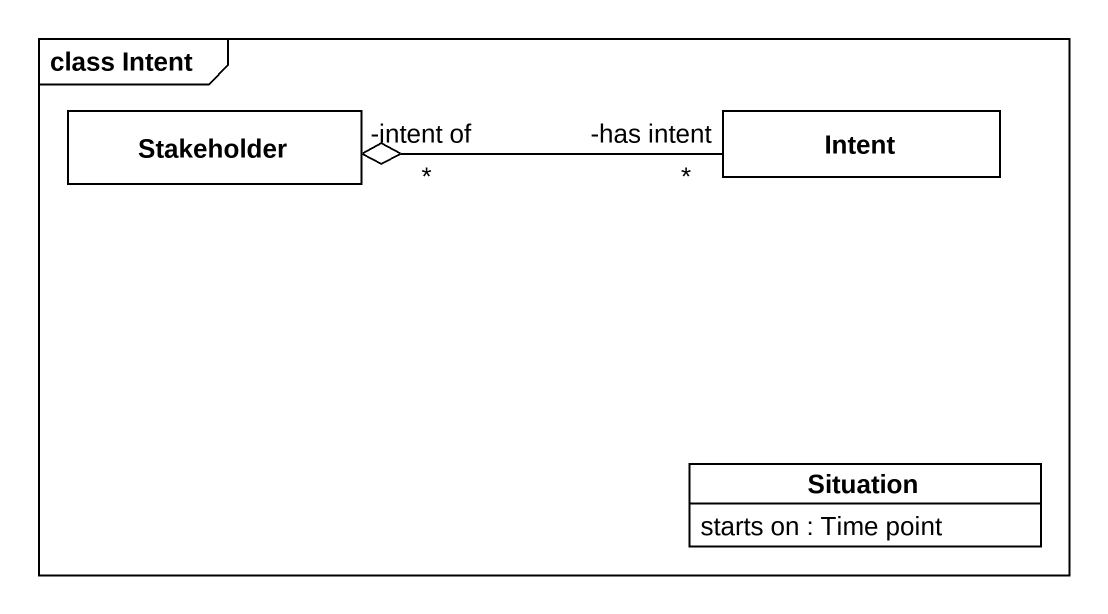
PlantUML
@startuml
mainframe class Intent
hide circle
hide empty members
class Stakeholder
class Intent
class Situation {
  starts on : Time point
}
Stakeholder "-intent of\n*" o-right- "-has intent\n*" Intent
@enduml
